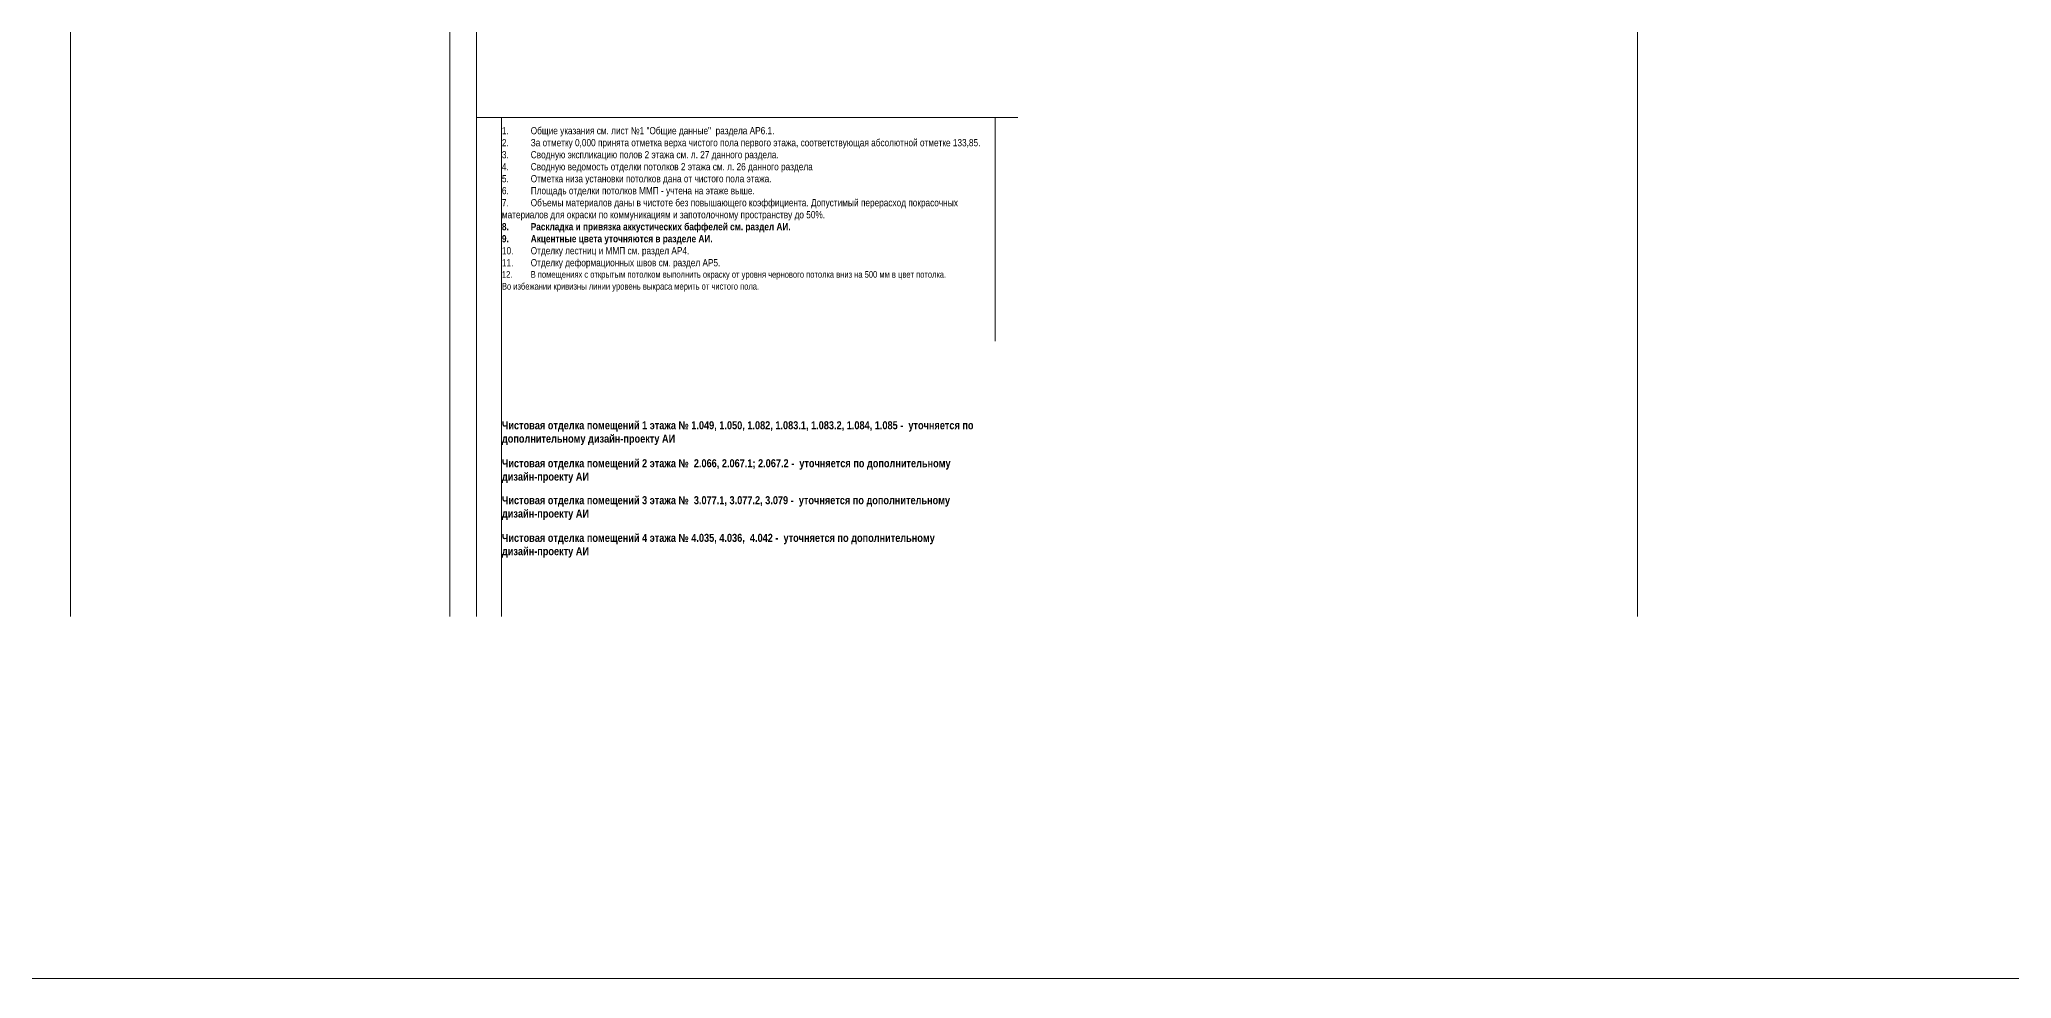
# Model space of a CAD drawing. Header units: millimetres. Extents: x -328335 to 1213373, y -208171 to 164144.
# Drawn here: x -208084 to -134146, y -201096 to -165888 of the extents above; entities that cross this region are included whole.
import ezdxf

# ---------------------------------------------------------------- set-up
doc = ezdxf.new("R2010")
doc.units = ezdxf.units.MM
doc.header["$LTSCALE"] = 0.5
doc.layers.add('АР6_спецификации', color=7, linetype='Continuous', lineweight=0)
doc.layers.add('АР_Делит', color=120, linetype='Continuous', lineweight=0, plot=False)
doc.styles.add('style1', font='ARIALN.TTF')

msp = doc.modelspace()

# ---------------------------------------------------------------- linework, layer by layer
at = {"layer": 'АР_Делит'}
for p, q in [((-171405.295, -168809.577), (-191701.482, -168809.577)), ((-190754.894, -168809.577), (-190754.894, -187525.711)), ((-172254.894, -168809.577), (-172254.894, -177205.433))]:
    msp.add_line(p, q, dxfattribs=at)
for points in [[(-206920.42, -187525.711), (-206920.42, -45149.28)], [(-192701.482, -106311.28), (-192701.482, -187525.711)], [(-148166.052, -187525.711), (-148166.052, -106311.28)], [(-191701.482, -143634.897), (-191701.482, -187525.711)]]:
    msp.add_lwpolyline(points, dxfattribs=at)
msp.add_lwpolyline([(-132213.713, -64293.844), (-257380.551, -64293.844), (-257380.551, -201096.039), (-132213.713, -201096.039)], close=True, dxfattribs=at)

# ---------------------------------------------------------------- texts
at = {"layer": 'АР6_спецификации', "ltscale": 100, "width": 17989.53264, "attachment_point": 1, "style": 'style1'}
for s, insert, char_height in [('\\pxt1;1.^I ^IОбщие указания см. лист №1 "Общие данные"  раздела АР6.1.\\P2.^I ^IЗа отметку 0,000 принята отметка верха чистого пола первого этажа, соответствующая абсолютной отметке 133,85.\\P3.^I ^IСводную экспликацию полов 2 этажа см. л. 27 данного раздела.\\P4.^I^IСводную ведомость отделки потолков 2 этажа см. л. 26 данного раздела\\P5.^I^IОтметка низа установки потолков дана от чистого пола этажа. \\P6.^I^IПлощадь отделки потолков ММП - учтена на этаже выше.\\P7. ^IОбъемы материалов даны в чистоте без повышающего коэффициента. Допустимый перерасход покрасочных материалов для окраски по коммуникациям и запотолочному пространству до 50%.\\P{\\fArial Narrow|b1|i0|c204|p34;8.^I^IРаскладка и привязка аккустических баффелей см. раздел АИ.\\P9.^I^IАкцентные цвета уточняются в разделе АИ.}\\P10.^IОтделку лестниц и ММП см. раздел АР4.\\P11.^IОтделку деформационных швов см. раздел АР5.\\P\\pa0.66667,sm1.07917,tz;{\\H0.91667x;12. ^IВ помещениях с открытым потолком выполнить окраску от уровня чернового потолка вниз на 500 мм в цвет потолка.              \\C242;\\c2564301;Во избежании кривизны линии уровень выкраса мерить от чистого пола.}', (-190744.422, -169172.311), 270), ('\\pxt1;{\\fArial Narrow|b1|i0|c204|p34;\\C242;\\c2564301;Чистовая отделка помещений 1 этажа № 1.049, 1.050, 1.082, 1.083.1, 1.083.2, 1.084, 1.085 -  уточняется по дополнительному дизайн-проекту АИ}', (-190744.422, -180202.644), 300), ('\\pxt1;{\\fArial Narrow|b1|i0|c204|p34;\\C242;\\c2564301;Чистовая отделка помещений 2 этажа №  2.066, 2.067.1; 2.067.2 -  уточняется по дополнительному \\Pдизайн-проекту АИ}', (-190744.422, -181626.88), 300), ('\\pxt1;{\\fArial Narrow|b1|i0|c204|p34;\\C242;\\c2564301;Чистовая отделка помещений 3 этажа №  3.077.1, 3.077.2, 3.079 -  уточняется по дополнительному дизайн-проекту АИ}', (-190744.422, -183012.274), 300), ('\\pxt1;{\\fArial Narrow|b1|i0|c204|p34;\\C242;\\c2564301;Чистовая отделка помещений 4 этажа № 4.035, 4.036,  4.042 -  уточняется по дополнительному дизайн-проекту АИ}', (-190744.422, -184423.563), 300)]:
    msp.add_mtext(s, dxfattribs=dict(at, insert=insert, char_height=char_height))

doc.saveas('drawing.dxf')
